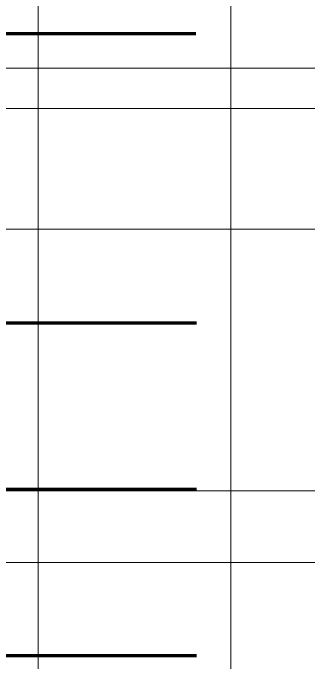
# Model space of a CAD drawing. Header units: millimetres. Extents: x -41779 to 122129, y -6962 to 59838.
# Drawn here: x 62053 to 68256, y 9186 to 22826 of the extents above; entities that cross this region are included whole.
import ezdxf

# ---------------------------------------------------------------- set-up
doc = ezdxf.new("R2010")
doc.units = ezdxf.units.MM
doc.linetypes.add('Grid Line', pattern=[10, 8, -1, 0, -1])
doc.layers.add('A-DETL', color=90, linetype='Continuous', lineweight=5)
doc.layers.add('S-GRID', color=1, linetype='Continuous', lineweight=5)

msp = doc.modelspace()

# ---------------------------------------------------------------- linework, layer by layer
at = {"layer": 'A-DETL', "lineweight": 70}
for p, q in [((59898, 22396), (65898, 22396)), ((59908, 16311), (65908, 16311)), ((59908, 12818), (65908, 12818)), ((59908, 9324), (65908, 9324))]:
    msp.add_line(p, q, dxfattribs=at)
at = {"layer": 'S-GRID', "linetype": 'Grid Line'}
for p, q in [((62583, 55247), (62583, -1908)), ((66633, 55247), (66633, -1908)), ((76597, 21666), (-26915, 21666)), ((76597, 20816), (-26915, 20816)), ((76597, 18281), (-26915, 18281)), ((76597, 12781), (-26915, 12781)), ((76597, 11281), (-26915, 11281))]:
    msp.add_line(p, q, dxfattribs=at)

doc.saveas('drawing.dxf')
